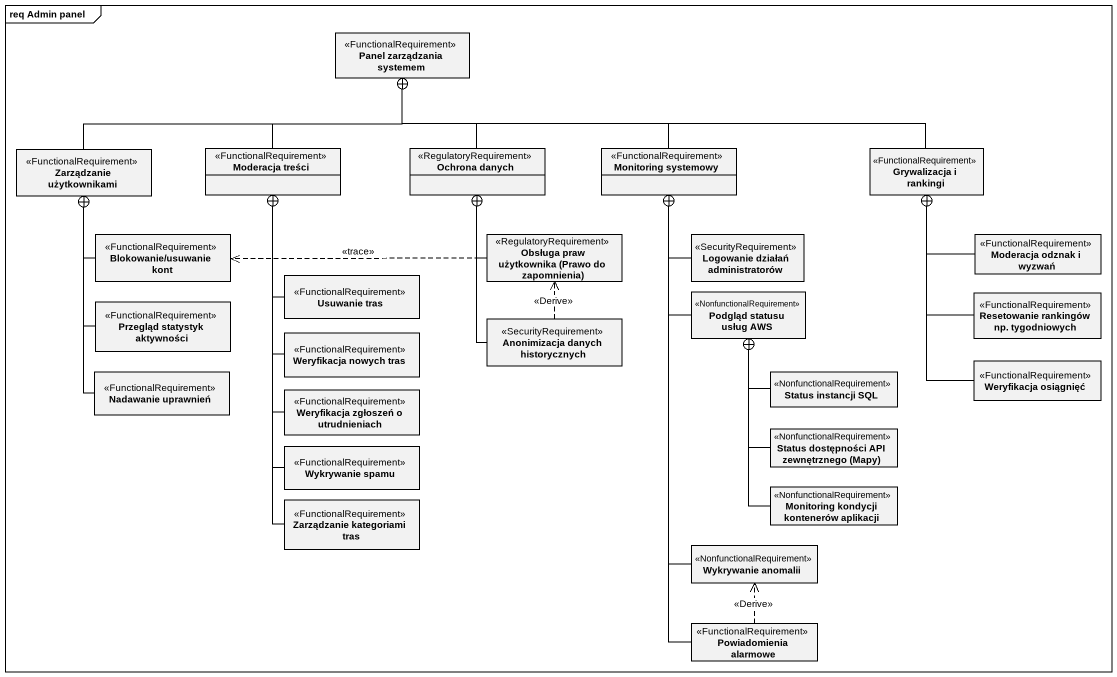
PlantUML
@startuml
mainframe req Admin panel
hide circle
hide empty members
class "Panel zarządzania systemem" as Panel_zarządzania_systemem <<FunctionalRequirement>>
class "Zarządzanie użytkownikami" as Zarządzanie_użytkownikami <<FunctionalRequirement>>
class "Moderacja treści" as Moderacja_treści <<FunctionalRequirement>>
class "Ochrona danych" as Ochrona_danych <<RegulatoryRequirement>>
class "Monitoring systemowy" as Monitoring_systemowy <<FunctionalRequirement>>
class "Grywalizacja i rankingi" as Grywalizacja_i_rankingi <<FunctionalRequirement>>
class "Blokowanie/usuwanie kont" as Blokowanie_usuwanie_kont <<FunctionalRequirement>>
class "Obsługa praw użytkownika (Prawo do zapomnienia)" as Obsługa_praw_użytkownika <<RegulatoryRequirement>>
class "Logowanie działań administratorów" as Logowanie_działań <<SecurityRequirement>>
class "Moderacja odznak i wyzwań" as Moderacja_odznak_i_wyzwań <<FunctionalRequirement>>
class "Usuwanie tras" as Usuwanie_tras <<FunctionalRequirement>>
class "Podgląd statusu usług AWS" as Podgląd_statusu_usług_AWS <<NonfunctionalRequirement>>
class "Resetowanie rankingów np. tygodniowych" as Resetowanie_rankingów_np <<FunctionalRequirement>>
class "Przegląd statystyk aktywności" as Przegląd_statystyk <<FunctionalRequirement>>
class "Weryfikacja nowych tras" as Weryfikacja_nowych_tras <<FunctionalRequirement>>
class "Anonimizacja danych historycznych" as Anonimizacja_danych <<SecurityRequirement>>
class "Nadawanie uprawnień" as Nadawanie_uprawnień <<FunctionalRequirement>>
class "Status instancji SQL" as Status_instancji_SQL <<NonfunctionalRequirement>>
class "Weryfikacja osiągnięć" as Weryfikacja_osiągnięć <<FunctionalRequirement>>
class "Weryfikacja zgłoszeń o utrudnieniach" as Weryfikacja_zgłoszeń_o <<FunctionalRequirement>>
class "Wykrywanie spamu" as Wykrywanie_spamu <<FunctionalRequirement>>
class "Status dostępności API zewnętrznego (Mapy)" as Status_dostępności_API <<NonfunctionalRequirement>>
class "Monitoring kondycji kontenerów aplikacji" as Monitoring_kondycji <<NonfunctionalRequirement>>
class "Zarządzanie kategoriami tras" as Zarządzanie_kategoriami_tras <<FunctionalRequirement>>
class "Wykrywanie anomalii" as Wykrywanie_anomalii <<NonfunctionalRequirement>>
class "Powiadomienia alarmowe" as Powiadomienia_alarmowe <<FunctionalRequirement>>
Zarządzanie_użytkownikami -right-+ Panel_zarządzania_systemem
Moderacja_treści -up-+ Panel_zarządzania_systemem
Ochrona_danych -up-+ Panel_zarządzania_systemem
Monitoring_systemowy -left-+ Panel_zarządzania_systemem
Grywalizacja_i_rankingi -left-+ Panel_zarządzania_systemem
Blokowanie_usuwanie_kont -up-+ Zarządzanie_użytkownikami
Obsługa_praw_użytkownika -up-+ Ochrona_danych
Obsługa_praw_użytkownika .left.> Blokowanie_usuwanie_kont : <<trace>>
Logowanie_działań -up-+ Monitoring_systemowy
Moderacja_odznak_i_wyzwań -up-+ Grywalizacja_i_rankingi
Usuwanie_tras -up-+ Moderacja_treści
Podgląd_statusu_usług_AWS -up-+ Monitoring_systemowy
Resetowanie_rankingów_np -up-+ Grywalizacja_i_rankingi
Przegląd_statystyk -up-+ Zarządzanie_użytkownikami
Weryfikacja_nowych_tras -up-+ Moderacja_treści
Anonimizacja_danych -up-+ Ochrona_danych
Anonimizacja_danych .up.> Obsługa_praw_użytkownika : <<Derive>>
Nadawanie_uprawnień -up-+ Zarządzanie_użytkownikami
Status_instancji_SQL -up-+ Podgląd_statusu_usług_AWS
Weryfikacja_osiągnięć -up-+ Grywalizacja_i_rankingi
Weryfikacja_zgłoszeń_o -up-+ Moderacja_treści
Wykrywanie_spamu -up-+ Moderacja_treści
Status_dostępności_API -up-+ Podgląd_statusu_usług_AWS
Monitoring_kondycji -up-+ Podgląd_statusu_usług_AWS
Zarządzanie_kategoriami_tras -up-+ Moderacja_treści
Wykrywanie_anomalii -up-+ Monitoring_systemowy
Powiadomienia_alarmowe -up-+ Monitoring_systemowy
Powiadomienia_alarmowe .up.> Wykrywanie_anomalii : <<Derive>>
@enduml
